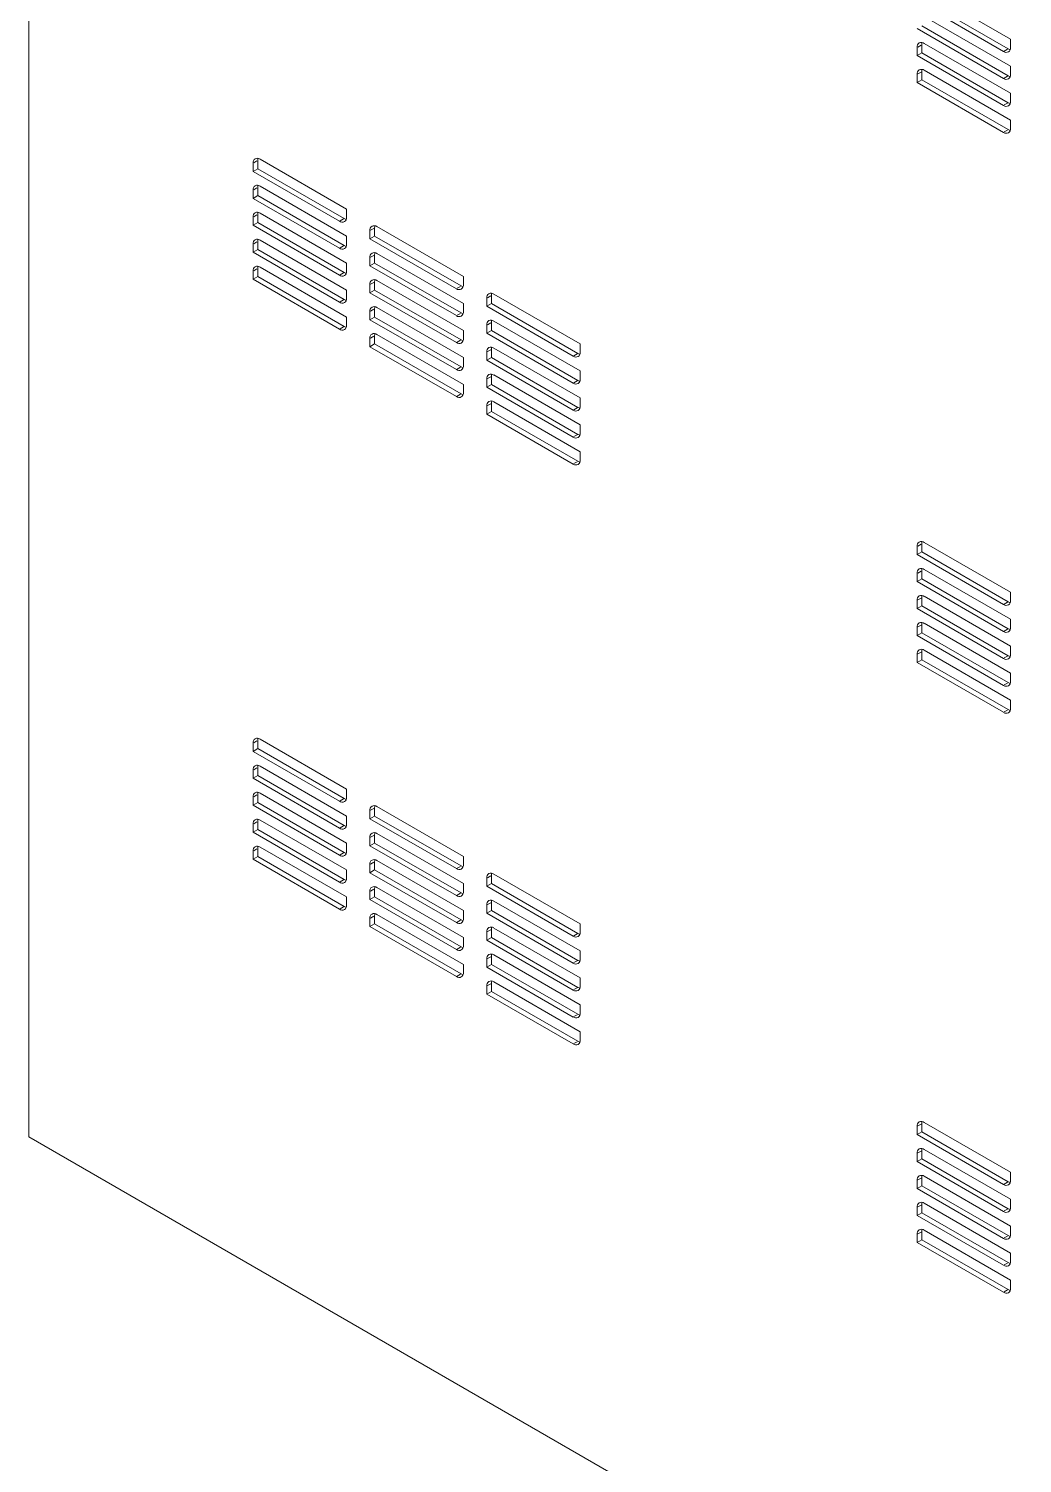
# Model space of a CAD drawing. Header units: millimetres. Extents: x 3075 to 6077, y 2718 to 5018.
# Drawn here: x 5441 to 5741.6, y 3960.4 to 4394.6 of the extents above; entities that cross this region are included whole.
import ezdxf

# ---------------------------------------------------------------- set-up
doc = ezdxf.new("R2010")
doc.units = ezdxf.units.MM

msp = doc.modelspace()

# ---------------------------------------------------------------- linework, layer by layer
at = {"color": 7, "linetype": 'Continuous', "lineweight": 15}
for p, q in [((5441, 4059.17), (5441, 5016.98)), ((5711.2, 4403.67), (5737.36, 4388.57)), ((5738.07, 4391.42), (5711.91, 4406.53)), ((5709.78, 4402.85), (5735.95, 4387.75)), ((5709.78, 4394.69), (5735.95, 4379.58)), ((5711.2, 4395.5), (5737.36, 4380.4)), ((5738.07, 4383.26), (5711.91, 4398.36)), ((5738.07, 4388.97), (5738.07, 4391.42)), ((5709.78, 4388.97), (5709.78, 4386.52)), ((5711.2, 4387.34), (5709.78, 4386.52)), ((5709.78, 4386.52), (5735.95, 4371.42)), ((5711.2, 4389.79), (5711.2, 4387.34)), ((5711.2, 4387.34), (5737.36, 4372.23)), ((5738.07, 4375.09), (5711.91, 4390.2)), ((5738.07, 4366.93), (5711.91, 4382.03)), ((5738.07, 4380.81), (5738.07, 4383.26)), ((5709.78, 4380.81), (5709.78, 4378.36)), ((5711.2, 4379.17), (5709.78, 4378.36)), ((5709.78, 4378.36), (5735.95, 4363.25)), ((5711.2, 4381.62), (5711.2, 4379.17)), ((5711.2, 4379.17), (5737.36, 4364.07)), ((5738.07, 4372.64), (5738.07, 4375.09)), ((5738.07, 4364.48), (5738.07, 4366.93)), ((5508.87, 4353.9), (5508.87, 4351.45)), ((5510.28, 4352.26), (5508.87, 4351.45)), ((5508.87, 4351.45), (5535.03, 4336.34)), ((5510.28, 4354.71), (5510.28, 4352.26)), ((5510.28, 4352.26), (5536.45, 4337.16)), ((5537.15, 4340.02), (5510.99, 4355.12)), ((5537.15, 4331.85), (5510.99, 4346.96)), ((5508.87, 4345.73), (5508.87, 4343.28)), ((5510.28, 4344.1), (5508.87, 4343.28)), ((5508.87, 4343.28), (5535.03, 4328.18)), ((5510.28, 4346.55), (5510.28, 4344.1)), ((5510.28, 4344.1), (5536.45, 4329)), ((5510.28, 4338.38), (5510.28, 4335.93)), ((5537.15, 4323.69), (5510.99, 4338.79)), ((5537.15, 4337.57), (5537.15, 4340.02)), ((5508.87, 4337.57), (5508.87, 4335.12)), ((5510.28, 4335.93), (5508.87, 4335.12)), ((5508.87, 4335.12), (5535.03, 4320.01)), ((5510.28, 4335.93), (5536.45, 4320.83)), ((5545.64, 4334.3), (5545.64, 4331.85)), ((5572.51, 4319.61), (5546.34, 4334.71)), ((5510.28, 4330.22), (5510.28, 4327.77)), ((5537.15, 4315.52), (5510.99, 4330.63)), ((5537.15, 4329.4), (5537.15, 4331.85)), ((5544.22, 4333.49), (5544.22, 4331.04)), ((5545.64, 4331.85), (5544.22, 4331.04)), ((5544.22, 4331.04), (5570.39, 4315.93)), ((5545.64, 4331.85), (5571.8, 4316.75)), ((5508.87, 4329.4), (5508.87, 4326.95)), ((5510.28, 4327.77), (5508.87, 4326.95)), ((5508.87, 4326.95), (5535.03, 4311.85)), ((5510.28, 4327.77), (5536.45, 4312.66)), ((5544.22, 4325.32), (5544.22, 4322.87)), ((5545.64, 4326.14), (5545.64, 4323.69)), ((5572.51, 4311.44), (5546.34, 4326.55)), ((5508.87, 4321.24), (5508.87, 4318.79)), ((5510.28, 4322.05), (5510.28, 4319.6)), ((5537.15, 4307.36), (5510.99, 4322.46)), ((5537.15, 4321.24), (5537.15, 4323.69)), ((5545.64, 4323.69), (5544.22, 4322.87)), ((5544.22, 4322.87), (5570.39, 4307.77)), ((5545.64, 4323.69), (5571.8, 4308.59)), ((5510.28, 4319.6), (5508.87, 4318.79)), ((5508.87, 4318.79), (5535.03, 4303.68)), ((5510.28, 4319.6), (5536.45, 4304.5)), ((5544.22, 4317.16), (5544.22, 4314.71)), ((5545.64, 4317.97), (5545.64, 4315.52)), ((5572.51, 4303.28), (5546.34, 4318.38)), ((5572.51, 4317.16), (5572.51, 4319.61)), ((5537.15, 4313.07), (5537.15, 4315.52)), ((5545.64, 4315.52), (5544.22, 4314.71)), ((5544.22, 4314.71), (5570.39, 4299.6)), ((5545.64, 4315.52), (5571.8, 4300.42)), ((5579.58, 4313.08), (5579.58, 4310.63)), ((5580.99, 4313.89), (5580.99, 4311.44)), ((5607.86, 4299.2), (5581.7, 4314.3)), ((5544.22, 4308.99), (5544.22, 4306.54)), ((5545.64, 4309.81), (5545.64, 4307.36)), ((5572.51, 4295.11), (5546.34, 4310.22)), ((5572.51, 4308.99), (5572.51, 4311.44)), ((5580.99, 4311.44), (5579.58, 4310.63)), ((5579.58, 4310.63), (5605.74, 4295.52)), ((5580.99, 4311.44), (5607.16, 4296.34)), ((5537.15, 4304.91), (5537.15, 4307.36)), ((5545.64, 4307.36), (5544.22, 4306.54)), ((5544.22, 4306.54), (5570.39, 4291.44)), ((5545.64, 4307.36), (5571.8, 4292.25)), ((5579.58, 4304.91), (5579.58, 4302.46)), ((5580.99, 4305.73), (5580.99, 4303.28)), ((5607.86, 4291.03), (5581.7, 4306.14)), ((5544.22, 4300.83), (5544.22, 4298.38)), ((5545.64, 4299.19), (5544.22, 4298.38)), ((5545.64, 4301.64), (5545.64, 4299.19)), ((5545.64, 4299.19), (5571.8, 4284.09)), ((5572.51, 4286.95), (5546.34, 4302.05)), ((5572.51, 4300.83), (5572.51, 4303.28)), ((5580.99, 4303.28), (5579.58, 4302.46)), ((5579.58, 4302.46), (5605.74, 4287.36)), ((5580.99, 4303.28), (5607.16, 4288.17)), ((5607.86, 4296.75), (5607.86, 4299.2)), ((5544.22, 4298.38), (5570.39, 4283.27)), ((5572.51, 4292.66), (5572.51, 4295.11)), ((5579.58, 4296.75), (5579.58, 4294.3)), ((5580.99, 4295.11), (5579.58, 4294.3)), ((5580.99, 4297.56), (5580.99, 4295.11)), ((5580.99, 4295.11), (5607.16, 4280.01)), ((5607.86, 4282.87), (5581.7, 4297.97)), ((5579.58, 4294.3), (5605.74, 4279.19)), ((5607.86, 4288.58), (5607.86, 4291.03)), ((5572.51, 4284.5), (5572.51, 4286.95)), ((5579.58, 4288.58), (5579.58, 4286.13)), ((5580.99, 4286.95), (5579.58, 4286.13)), ((5579.58, 4286.13), (5605.74, 4271.03)), ((5580.99, 4289.4), (5580.99, 4286.95)), ((5580.99, 4286.95), (5607.16, 4271.84)), ((5607.86, 4274.7), (5581.7, 4289.81)), ((5607.86, 4280.42), (5607.86, 4282.87)), ((5579.58, 4280.42), (5579.58, 4277.97)), ((5580.99, 4278.78), (5579.58, 4277.97)), ((5579.58, 4277.97), (5605.74, 4262.86)), ((5580.99, 4281.23), (5580.99, 4278.78)), ((5580.99, 4278.78), (5607.16, 4263.68)), ((5607.86, 4266.54), (5581.7, 4281.64)), ((5607.86, 4272.25), (5607.86, 4274.7)), ((5607.86, 4264.09), (5607.86, 4266.54)), ((5711.2, 4238.73), (5711.2, 4236.28)), ((5738.07, 4224.03), (5711.91, 4239.14)), ((5709.78, 4237.91), (5709.78, 4235.46)), ((5711.2, 4236.28), (5709.78, 4235.46)), ((5709.78, 4235.46), (5735.95, 4220.36)), ((5711.2, 4236.28), (5737.36, 4221.17)), ((5709.78, 4229.75), (5709.78, 4227.3)), ((5711.2, 4230.56), (5711.2, 4228.11)), ((5738.07, 4215.87), (5711.91, 4230.97)), ((5711.2, 4228.11), (5709.78, 4227.3)), ((5709.78, 4227.3), (5735.95, 4212.19)), ((5711.2, 4228.11), (5737.36, 4213.01)), ((5709.78, 4221.58), (5709.78, 4219.13)), ((5711.2, 4222.4), (5711.2, 4219.95)), ((5738.07, 4207.7), (5711.91, 4222.81)), ((5738.07, 4221.58), (5738.07, 4224.03)), ((5711.2, 4219.95), (5709.78, 4219.13)), ((5709.78, 4219.13), (5735.95, 4204.03)), ((5711.2, 4219.95), (5737.36, 4204.84)), ((5709.78, 4213.42), (5709.78, 4210.97)), ((5711.2, 4214.23), (5711.2, 4211.78)), ((5738.07, 4199.54), (5711.91, 4214.64)), ((5738.07, 4213.42), (5738.07, 4215.87)), ((5711.2, 4211.78), (5709.78, 4210.97)), ((5709.78, 4210.97), (5735.95, 4195.86)), ((5711.2, 4211.78), (5737.36, 4196.68)), ((5709.78, 4205.25), (5709.78, 4202.8)), ((5711.2, 4203.62), (5709.78, 4202.8)), ((5711.2, 4206.07), (5711.2, 4203.62)), ((5711.2, 4203.62), (5737.36, 4188.51)), ((5738.07, 4191.37), (5711.91, 4206.47)), ((5738.07, 4205.25), (5738.07, 4207.7)), ((5709.78, 4202.8), (5735.95, 4187.7)), ((5738.07, 4197.09), (5738.07, 4199.54)), ((5738.07, 4188.92), (5738.07, 4191.37)), ((5508.87, 4178.34), (5508.87, 4175.89)), ((5510.28, 4179.16), (5510.28, 4176.71)), ((5537.15, 4164.46), (5510.99, 4179.57)), ((5510.28, 4176.71), (5508.87, 4175.89)), ((5508.87, 4175.89), (5535.03, 4160.79)), ((5510.28, 4176.71), (5536.45, 4161.6)), ((5508.87, 4170.18), (5508.87, 4167.73)), ((5510.28, 4170.99), (5510.28, 4168.54)), ((5537.15, 4156.3), (5510.99, 4171.4)), ((5510.28, 4168.54), (5508.87, 4167.73)), ((5508.87, 4167.73), (5535.03, 4152.62)), ((5510.28, 4168.54), (5536.45, 4153.44)), ((5508.87, 4162.01), (5508.87, 4159.56)), ((5510.28, 4160.38), (5508.87, 4159.56)), ((5510.28, 4162.83), (5510.28, 4160.38)), ((5510.28, 4160.38), (5536.45, 4145.27)), ((5537.15, 4148.13), (5510.99, 4163.24)), ((5537.15, 4162.01), (5537.15, 4164.46)), ((5508.87, 4159.56), (5535.03, 4144.46)), ((5537.15, 4153.85), (5537.15, 4156.3)), ((5544.22, 4157.93), (5544.22, 4155.48)), ((5545.64, 4156.3), (5544.22, 4155.48)), ((5545.64, 4158.75), (5545.64, 4156.3)), ((5545.64, 4156.3), (5571.8, 4141.19)), ((5572.51, 4144.05), (5546.34, 4159.16)), ((5508.87, 4153.84), (5508.87, 4151.4)), ((5510.28, 4152.21), (5508.87, 4151.4)), ((5510.28, 4154.66), (5510.28, 4152.21)), ((5510.28, 4152.21), (5536.45, 4137.11)), ((5537.15, 4139.97), (5510.99, 4155.07)), ((5544.22, 4155.48), (5570.39, 4140.38)), ((5508.87, 4151.4), (5535.03, 4136.29)), ((5537.15, 4145.68), (5537.15, 4148.13)), ((5544.22, 4149.77), (5544.22, 4147.32)), ((5545.64, 4148.13), (5544.22, 4147.32)), ((5544.22, 4147.32), (5570.39, 4132.21)), ((5545.64, 4150.58), (5545.64, 4148.13)), ((5545.64, 4148.13), (5571.8, 4133.03)), ((5572.51, 4135.89), (5546.34, 4150.99)), ((5508.87, 4145.68), (5508.87, 4143.23)), ((5510.28, 4144.05), (5508.87, 4143.23)), ((5508.87, 4143.23), (5535.03, 4128.13)), ((5510.28, 4146.5), (5510.28, 4144.05)), ((5510.28, 4144.05), (5536.45, 4128.94)), ((5537.15, 4131.8), (5510.99, 4146.9)), ((5572.51, 4127.72), (5546.34, 4142.83)), ((5572.51, 4141.6), (5572.51, 4144.05)), ((5537.15, 4137.52), (5537.15, 4139.97)), ((5544.22, 4141.6), (5544.22, 4139.15)), ((5545.64, 4139.97), (5544.22, 4139.15)), ((5544.22, 4139.15), (5570.39, 4124.05)), ((5545.64, 4142.42), (5545.64, 4139.97)), ((5545.64, 4139.97), (5571.8, 4124.86)), ((5607.86, 4123.64), (5581.7, 4138.75)), ((5545.64, 4134.25), (5545.64, 4131.8)), ((5572.51, 4119.56), (5546.34, 4134.66)), ((5572.51, 4133.44), (5572.51, 4135.89)), ((5579.58, 4137.52), (5579.58, 4135.07)), ((5580.99, 4135.89), (5579.58, 4135.07)), ((5579.58, 4135.07), (5605.74, 4119.97)), ((5580.99, 4138.34), (5580.99, 4135.89)), ((5580.99, 4135.89), (5607.16, 4120.78)), ((5537.15, 4129.35), (5537.15, 4131.8)), ((5544.22, 4133.43), (5544.22, 4130.99)), ((5545.64, 4131.8), (5544.22, 4130.99)), ((5544.22, 4130.99), (5570.39, 4115.88)), ((5545.64, 4131.8), (5571.8, 4116.7)), ((5580.99, 4130.17), (5580.99, 4127.72)), ((5607.86, 4115.48), (5581.7, 4130.58)), ((5545.64, 4126.09), (5545.64, 4123.64)), ((5572.51, 4111.39), (5546.34, 4126.49)), ((5572.51, 4125.27), (5572.51, 4127.72)), ((5579.58, 4129.36), (5579.58, 4126.91)), ((5580.99, 4127.72), (5579.58, 4126.91)), ((5579.58, 4126.91), (5605.74, 4111.8)), ((5580.99, 4127.72), (5607.16, 4112.62)), ((5544.22, 4125.27), (5544.22, 4122.82)), ((5545.64, 4123.64), (5544.22, 4122.82)), ((5544.22, 4122.82), (5570.39, 4107.72)), ((5545.64, 4123.64), (5571.8, 4108.53)), ((5579.58, 4121.19), (5579.58, 4118.74)), ((5580.99, 4122.01), (5580.99, 4119.56)), ((5607.86, 4107.31), (5581.7, 4122.41)), ((5607.86, 4121.19), (5607.86, 4123.64)), ((5572.51, 4117.11), (5572.51, 4119.56)), ((5580.99, 4119.56), (5579.58, 4118.74)), ((5579.58, 4118.74), (5605.74, 4103.64)), ((5580.99, 4119.56), (5607.16, 4104.45)), ((5579.58, 4113.02), (5579.58, 4110.57)), ((5580.99, 4113.84), (5580.99, 4111.39)), ((5607.86, 4099.15), (5581.7, 4114.25)), ((5607.86, 4113.03), (5607.86, 4115.48)), ((5572.51, 4108.94), (5572.51, 4111.39)), ((5580.99, 4111.39), (5579.58, 4110.57)), ((5579.58, 4110.57), (5605.74, 4095.47)), ((5580.99, 4111.39), (5607.16, 4096.29)), ((5579.58, 4104.86), (5579.58, 4102.41)), ((5580.99, 4105.68), (5580.99, 4103.23)), ((5607.86, 4090.98), (5581.7, 4106.08)), ((5607.86, 4104.86), (5607.86, 4107.31)), ((5580.99, 4103.23), (5579.58, 4102.41)), ((5579.58, 4102.41), (5605.74, 4087.31)), ((5580.99, 4103.23), (5607.16, 4088.12)), ((5607.86, 4096.7), (5607.86, 4099.15)), ((5607.86, 4088.53), (5607.86, 4090.98)), ((5709.78, 4062.36), (5709.78, 4059.91)), ((5711.2, 4060.72), (5709.78, 4059.91)), ((5711.2, 4063.17), (5711.2, 4060.72)), ((5711.2, 4060.72), (5737.36, 4045.62)), ((5738.07, 4048.48), (5711.91, 4063.58)), ((6075.98, 3692.61), (5441, 4059.17)), ((5709.78, 4059.91), (5735.95, 4044.8)), ((5709.78, 4054.19), (5709.78, 4051.74)), ((5711.2, 4052.56), (5709.78, 4051.74)), ((5709.78, 4051.74), (5735.95, 4036.64)), ((5711.2, 4055.01), (5711.2, 4052.56)), ((5711.2, 4052.56), (5737.36, 4037.45)), ((5738.07, 4040.31), (5711.91, 4055.41)), ((5738.07, 4046.03), (5738.07, 4048.48)), ((5709.78, 4046.02), (5709.78, 4043.57)), ((5711.2, 4044.39), (5709.78, 4043.57)), ((5709.78, 4043.57), (5735.95, 4028.47)), ((5711.2, 4046.84), (5711.2, 4044.39)), ((5711.2, 4044.39), (5737.36, 4029.29)), ((5738.07, 4032.15), (5711.91, 4047.25)), ((5711.2, 4038.68), (5711.2, 4036.23)), ((5738.07, 4023.98), (5711.91, 4039.08)), ((5738.07, 4037.86), (5738.07, 4040.31)), ((5709.78, 4037.86), (5709.78, 4035.41)), ((5711.2, 4036.23), (5709.78, 4035.41)), ((5709.78, 4035.41), (5735.95, 4020.31)), ((5711.2, 4036.23), (5737.36, 4021.12)), ((5711.2, 4030.51), (5711.2, 4028.06)), ((5738.07, 4015.81), (5711.91, 4030.92)), ((5738.07, 4029.7), (5738.07, 4032.15)), ((5709.78, 4029.69), (5709.78, 4027.24)), ((5711.2, 4028.06), (5709.78, 4027.24)), ((5709.78, 4027.24), (5735.95, 4012.14)), ((5711.2, 4028.06), (5737.36, 4012.96)), ((5738.07, 4021.53), (5738.07, 4023.98)), ((5738.07, 4013.37), (5738.07, 4015.81))]:
    msp.add_line(p, q, dxfattribs=at)
at = {"color": 8, "linetype": 'Continuous', "lineweight": 15}
for p, q in [((5710.99, 4389.67), (5709.99, 4389.09)), ((5736.16, 4387.87), (5737.15, 4388.44)), ((5710.99, 4381.5), (5709.99, 4380.93)), ((5736.16, 4379.7), (5737.15, 4380.28)), ((5736.16, 4371.54), (5737.15, 4372.11)), ((5736.16, 4363.37), (5737.15, 4363.95)), ((5510.07, 4354.59), (5509.08, 4354.02)), ((5510.07, 4346.43), (5509.08, 4345.85)), ((5510.07, 4338.26), (5509.08, 4337.69)), ((5535.24, 4336.47), (5536.24, 4337.04)), ((5545.43, 4334.18), (5544.43, 4333.61)), ((5510.07, 4330.1), (5509.08, 4329.52)), ((5535.24, 4328.3), (5536.24, 4328.87)), ((5545.43, 4326.02), (5544.43, 4325.44)), ((5510.07, 4321.93), (5509.08, 4321.36)), ((5535.24, 4320.13), (5536.24, 4320.71)), ((5545.43, 4317.85), (5544.43, 4317.28)), ((5570.6, 4316.05), (5571.59, 4316.63)), ((5535.24, 4311.97), (5536.24, 4312.54)), ((5580.78, 4313.77), (5579.79, 4313.2)), ((5545.43, 4309.69), (5544.43, 4309.11)), ((5570.6, 4307.89), (5571.59, 4308.46)), ((5535.24, 4303.8), (5536.24, 4304.38)), ((5580.78, 4305.61), (5579.79, 4305.03)), ((5545.43, 4301.52), (5544.43, 4300.95)), ((5570.6, 4299.72), (5571.59, 4300.3)), ((5580.78, 4297.44), (5579.79, 4296.87)), ((5605.95, 4295.64), (5606.95, 4296.22)), ((5570.6, 4291.56), (5571.59, 4292.13)), ((5580.78, 4289.28), (5579.79, 4288.7)), ((5605.95, 4287.48), (5606.95, 4288.05)), ((5570.6, 4283.39), (5571.59, 4283.97)), ((5580.78, 4281.11), (5579.79, 4280.54)), ((5605.95, 4279.31), (5606.95, 4279.89)), ((5605.95, 4271.15), (5606.95, 4271.72)), ((5605.95, 4262.98), (5606.95, 4263.56)), ((5710.99, 4238.61), (5709.99, 4238.03)), ((5710.99, 4230.44), (5709.99, 4229.87)), ((5710.99, 4222.28), (5709.99, 4221.7)), ((5736.16, 4220.48), (5737.15, 4221.05)), ((5710.99, 4214.11), (5709.99, 4213.54)), ((5736.16, 4212.31), (5737.15, 4212.89)), ((5710.99, 4205.95), (5709.99, 4205.37)), ((5736.16, 4204.15), (5737.15, 4204.72)), ((5736.16, 4195.98), (5737.15, 4196.56)), ((5736.16, 4187.82), (5737.15, 4188.39)), ((5510.07, 4179.04), (5509.08, 4178.46)), ((5510.07, 4170.87), (5509.08, 4170.3)), ((5510.07, 4162.71), (5509.08, 4162.13)), ((5535.24, 4160.91), (5536.24, 4161.48)), ((5545.43, 4158.63), (5544.43, 4158.05)), ((5510.07, 4154.54), (5509.08, 4153.97)), ((5535.24, 4152.74), (5536.24, 4153.32)), ((5545.43, 4150.46), (5544.43, 4149.89)), ((5510.07, 4146.38), (5509.08, 4145.8)), ((5535.24, 4144.58), (5536.24, 4145.15)), ((5545.43, 4142.3), (5544.43, 4141.72)), ((5570.6, 4140.5), (5571.59, 4141.07)), ((5535.24, 4136.41), (5536.24, 4136.99)), ((5545.43, 4134.13), (5544.43, 4133.56)), ((5580.78, 4138.22), (5579.79, 4137.64)), ((5570.6, 4132.33), (5571.59, 4132.91)), ((5580.78, 4130.05), (5579.79, 4129.48)), ((5535.24, 4128.25), (5536.24, 4128.82)), ((5545.43, 4125.96), (5544.43, 4125.39)), ((5570.6, 4124.17), (5571.59, 4124.74)), ((5580.78, 4121.89), (5579.79, 4121.31)), ((5605.95, 4120.09), (5606.95, 4120.66)), ((5570.6, 4116), (5571.59, 4116.58)), ((5580.78, 4113.72), (5579.79, 4113.15)), ((5605.95, 4111.92), (5606.95, 4112.5)), ((5570.6, 4107.84), (5571.59, 4108.41)), ((5580.78, 4105.55), (5579.79, 4104.98)), ((5605.95, 4103.76), (5606.95, 4104.33)), ((5605.95, 4095.59), (5606.95, 4096.17)), ((5605.95, 4087.43), (5606.95, 4088)), ((5710.99, 4063.05), (5709.99, 4062.48)), ((5710.99, 4054.89), (5709.99, 4054.31)), ((5710.99, 4046.72), (5709.99, 4046.15)), ((5736.16, 4044.92), (5737.15, 4045.5)), ((5710.99, 4038.55), (5709.99, 4037.98)), ((5736.16, 4036.76), (5737.15, 4037.33)), ((5710.99, 4030.39), (5709.99, 4029.81)), ((5736.16, 4028.59), (5737.15, 4029.17)), ((5736.16, 4020.43), (5737.15, 4021)), ((5736.16, 4012.26), (5737.15, 4012.84))]:
    msp.add_line(p, q, dxfattribs=at)
at = {"color": 7, "linetype": 'Continuous', "lineweight": 15, "flags": 128}
for points in [[(5711.29, 4390.45), (5711.24, 4390.24), (5711.2, 4389.79)], [(5737.36, 4388.57), (5737.77, 4388.37), (5737.98, 4388.32)], [(5711.29, 4382.28), (5711.24, 4382.08), (5711.2, 4381.62)], [(5737.36, 4380.4), (5737.77, 4380.21), (5737.98, 4380.15)], [(5737.36, 4372.23), (5737.77, 4372.04), (5737.98, 4371.98)], [(5737.36, 4364.07), (5737.77, 4363.88), (5737.98, 4363.82)], [(5510.37, 4355.37), (5510.32, 4355.17), (5510.28, 4354.71)], [(5510.37, 4347.21), (5510.32, 4347), (5510.28, 4346.55)], [(5510.37, 4339.04), (5510.32, 4338.84), (5510.28, 4338.38)], [(5536.45, 4337.16), (5536.86, 4336.97), (5537.06, 4336.91)], [(5545.73, 4334.96), (5545.68, 4334.76), (5545.64, 4334.3)], [(5510.37, 4330.88), (5510.32, 4330.67), (5510.28, 4330.22)], [(5536.45, 4329), (5536.86, 4328.8), (5537.06, 4328.75)], [(5545.73, 4326.8), (5545.68, 4326.59), (5545.64, 4326.14)], [(5510.37, 4322.71), (5510.32, 4322.51), (5510.28, 4322.05)], [(5536.45, 4320.83), (5536.86, 4320.64), (5537.06, 4320.58)], [(5545.73, 4318.63), (5545.68, 4318.43), (5545.64, 4317.97)], [(5571.8, 4316.75), (5572.21, 4316.56), (5572.42, 4316.5)], [(5536.45, 4312.66), (5536.86, 4312.47), (5537.06, 4312.41)], [(5581.08, 4314.55), (5581.03, 4314.35), (5580.99, 4313.89)], [(5545.73, 4310.47), (5545.68, 4310.26), (5545.64, 4309.81)], [(5571.8, 4308.59), (5572.21, 4308.39), (5572.42, 4308.34)], [(5536.45, 4304.5), (5536.86, 4304.31), (5537.06, 4304.25)], [(5581.08, 4306.39), (5581.03, 4306.18), (5580.99, 4305.73)], [(5545.73, 4302.3), (5545.68, 4302.1), (5545.64, 4301.64)], [(5571.8, 4300.42), (5572.21, 4300.23), (5572.42, 4300.17)], [(5581.08, 4298.22), (5581.03, 4298.02), (5580.99, 4297.56)], [(5607.16, 4296.34), (5607.57, 4296.15), (5607.77, 4296.09)], [(5571.8, 4292.25), (5572.21, 4292.06), (5572.42, 4292)], [(5581.08, 4290.06), (5581.03, 4289.85), (5580.99, 4289.4)], [(5607.16, 4288.17), (5607.57, 4287.98), (5607.77, 4287.92)], [(5571.8, 4284.09), (5572.21, 4283.9), (5572.42, 4283.84)], [(5581.08, 4281.89), (5581.03, 4281.69), (5580.99, 4281.23)], [(5607.16, 4280.01), (5607.57, 4279.82), (5607.77, 4279.76)], [(5607.16, 4271.84), (5607.57, 4271.65), (5607.77, 4271.59)], [(5607.16, 4263.68), (5607.57, 4263.49), (5607.77, 4263.43)], [(5711.29, 4239.39), (5711.24, 4239.18), (5711.2, 4238.73)], [(5711.29, 4231.22), (5711.24, 4231.02), (5711.2, 4230.56)], [(5711.29, 4223.06), (5711.24, 4222.85), (5711.2, 4222.4)], [(5737.36, 4221.17), (5737.77, 4220.98), (5737.98, 4220.92)], [(5711.29, 4214.89), (5711.24, 4214.69), (5711.2, 4214.23)], [(5737.36, 4213.01), (5737.77, 4212.82), (5737.98, 4212.76)], [(5711.29, 4206.72), (5711.24, 4206.52), (5711.2, 4206.07)], [(5737.36, 4204.84), (5737.77, 4204.65), (5737.98, 4204.59)], [(5737.36, 4196.68), (5737.77, 4196.49), (5737.98, 4196.43)], [(5737.36, 4188.51), (5737.77, 4188.32), (5737.98, 4188.26)], [(5510.37, 4179.82), (5510.32, 4179.61), (5510.28, 4179.16)], [(5510.37, 4171.65), (5510.32, 4171.45), (5510.28, 4170.99)], [(5510.37, 4163.49), (5510.32, 4163.28), (5510.28, 4162.83)], [(5536.45, 4161.6), (5536.86, 4161.41), (5537.06, 4161.35)], [(5545.73, 4159.41), (5545.68, 4159.2), (5545.64, 4158.75)], [(5510.37, 4155.32), (5510.32, 4155.12), (5510.28, 4154.66)], [(5536.45, 4153.44), (5536.86, 4153.25), (5537.06, 4153.19)], [(5510.37, 4147.15), (5510.32, 4146.95), (5510.28, 4146.5)], [(5545.73, 4151.24), (5545.68, 4151.04), (5545.64, 4150.58)], [(5536.45, 4145.27), (5536.86, 4145.08), (5537.06, 4145.02)], [(5545.73, 4143.08), (5545.68, 4142.87), (5545.64, 4142.42)], [(5571.8, 4141.19), (5572.21, 4141), (5572.42, 4140.94)], [(5581.08, 4139), (5581.03, 4138.79), (5580.99, 4138.34)], [(5536.45, 4137.11), (5536.86, 4136.92), (5537.06, 4136.86)], [(5545.73, 4134.91), (5545.68, 4134.71), (5545.64, 4134.25)], [(5571.8, 4133.03), (5572.21, 4132.84), (5572.42, 4132.78)], [(5581.08, 4130.83), (5581.03, 4130.63), (5580.99, 4130.17)], [(5536.45, 4128.94), (5536.86, 4128.75), (5537.06, 4128.69)], [(5545.73, 4126.74), (5545.68, 4126.54), (5545.64, 4126.09)], [(5571.8, 4124.86), (5572.21, 4124.67), (5572.42, 4124.61)], [(5581.08, 4122.66), (5581.03, 4122.46), (5580.99, 4122.01)], [(5607.16, 4120.78), (5607.57, 4120.59), (5607.77, 4120.53)], [(5571.8, 4116.7), (5572.21, 4116.51), (5572.42, 4116.45)], [(5581.08, 4114.5), (5581.03, 4114.3), (5580.99, 4113.84)], [(5607.16, 4112.62), (5607.57, 4112.43), (5607.77, 4112.37)], [(5571.8, 4108.53), (5572.21, 4108.34), (5572.42, 4108.28)], [(5581.08, 4106.33), (5581.03, 4106.13), (5580.99, 4105.68)], [(5607.16, 4104.45), (5607.57, 4104.26), (5607.77, 4104.2)], [(5607.16, 4096.29), (5607.57, 4096.1), (5607.77, 4096.04)], [(5607.16, 4088.12), (5607.57, 4087.93), (5607.77, 4087.87)], [(5711.29, 4063.83), (5711.24, 4063.63), (5711.2, 4063.17)], [(5711.29, 4055.66), (5711.24, 4055.46), (5711.2, 4055.01)], [(5711.29, 4047.5), (5711.24, 4047.3), (5711.2, 4046.84)], [(5737.36, 4045.62), (5737.77, 4045.43), (5737.98, 4045.37)], [(5711.29, 4039.33), (5711.24, 4039.13), (5711.2, 4038.68)], [(5737.36, 4037.45), (5737.77, 4037.26), (5737.98, 4037.2)], [(5711.29, 4031.17), (5711.24, 4030.96), (5711.2, 4030.51)], [(5737.36, 4029.29), (5737.77, 4029.1), (5737.98, 4029.04)], [(5737.36, 4021.12), (5737.77, 4020.93), (5737.98, 4020.87)], [(5737.36, 4012.96), (5737.77, 4012.76), (5737.98, 4012.71)]]:
    msp.add_lwpolyline(points, dxfattribs=at)
at = {"color": 7, "linetype": 'Continuous', "lineweight": 15}
for centre, start, end in [((5711.08, 4389.18), 50.7967, 189.214), ((5736.77, 4388.76), 230.7967, 9.214), ((5711.08, 4381.02), 50.7967, 189.214), ((5736.77, 4380.6), 230.7967, 9.214), ((5736.77, 4372.43), 230.7967, 9.214), ((5736.77, 4364.27), 230.7967, 9.214), ((5510.16, 4354.11), 50.7967, 189.214), ((5510.16, 4345.94), 50.7967, 189.214), ((5510.16, 4337.78), 50.7967, 189.214), ((5535.86, 4337.36), 230.7967, 9.214), ((5545.52, 4333.7), 50.7967, 189.214), ((5510.16, 4329.61), 50.7967, 189.214), ((5535.86, 4329.19), 230.7967, 9.214), ((5545.52, 4325.53), 50.7967, 189.214), ((5510.16, 4321.45), 50.7967, 189.214), ((5535.86, 4321.03), 230.7967, 9.214), ((5545.52, 4317.37), 50.7967, 189.214), ((5571.21, 4316.95), 230.7967, 9.214), ((5535.86, 4312.86), 230.7967, 9.214), ((5580.87, 4313.29), 50.7967, 189.214), ((5545.52, 4309.2), 50.7967, 189.214), ((5571.21, 4308.78), 230.7967, 9.214), ((5535.86, 4304.7), 230.7967, 9.214), ((5580.87, 4305.12), 50.7967, 189.214), ((5545.52, 4301.04), 50.7967, 189.214), ((5571.21, 4300.62), 230.7967, 9.214), ((5580.87, 4296.96), 50.7967, 189.214), ((5606.57, 4296.54), 230.7967, 9.214), ((5571.21, 4292.45), 230.7967, 9.214), ((5580.87, 4288.79), 50.7967, 189.214), ((5606.57, 4288.37), 230.7967, 9.214), ((5571.21, 4284.29), 230.7967, 9.214), ((5580.87, 4280.63), 50.7967, 189.214), ((5606.57, 4280.21), 230.7967, 9.214), ((5606.57, 4272.04), 230.7967, 9.214), ((5606.57, 4263.88), 230.7967, 9.214), ((5711.08, 4238.12), 50.7967, 189.214), ((5711.08, 4229.96), 50.7967, 189.214), ((5711.08, 4221.79), 50.7967, 189.214), ((5736.77, 4221.37), 230.7967, 9.214), ((5711.08, 4213.62), 50.7967, 189.214), ((5736.77, 4213.21), 230.7967, 9.214), ((5711.08, 4205.46), 50.7967, 189.214), ((5736.77, 4205.04), 230.7967, 9.214), ((5736.77, 4196.88), 230.7967, 9.214), ((5736.77, 4188.71), 230.7967, 9.214), ((5510.16, 4178.55), 50.7967, 189.214), ((5510.16, 4170.39), 50.7967, 189.214), ((5510.16, 4162.22), 50.7967, 189.214), ((5535.86, 4161.8), 230.7967, 9.214), ((5545.52, 4158.14), 50.7967, 189.214), ((5510.16, 4154.05), 50.7967, 189.214), ((5535.86, 4153.64), 230.7967, 9.214), ((5510.16, 4145.89), 50.7967, 189.214), ((5545.52, 4149.98), 50.7967, 189.214), ((5535.86, 4145.47), 230.7967, 9.214), ((5545.52, 4141.81), 50.7967, 189.214), ((5571.21, 4141.39), 230.7967, 9.214), ((5580.87, 4137.73), 50.7967, 189.214), ((5535.86, 4137.31), 230.7967, 9.214), ((5545.52, 4133.64), 50.7967, 189.214), ((5571.21, 4133.23), 230.7967, 9.214), ((5580.87, 4129.57), 50.7967, 189.214), ((5535.86, 4129.14), 230.7967, 9.214), ((5545.52, 4125.48), 50.7967, 189.214), ((5571.21, 4125.06), 230.7967, 9.214), ((5580.87, 4121.4), 50.7967, 189.214), ((5606.57, 4120.98), 230.7967, 9.214), ((5571.21, 4116.9), 230.7967, 9.214), ((5580.87, 4113.23), 50.7967, 189.214), ((5606.57, 4112.82), 230.7967, 9.214), ((5571.21, 4108.73), 230.7967, 9.214), ((5580.87, 4105.07), 50.7967, 189.214), ((5606.57, 4104.65), 230.7967, 9.214), ((5606.57, 4096.49), 230.7967, 9.214), ((5606.57, 4088.32), 230.7967, 9.214), ((5711.08, 4062.56), 50.7967, 189.214), ((5711.08, 4054.4), 50.7967, 189.214), ((5711.08, 4046.23), 50.7967, 189.214), ((5736.77, 4045.82), 230.7967, 9.214), ((5711.08, 4038.07), 50.7967, 189.214), ((5736.77, 4037.65), 230.7967, 9.214), ((5711.08, 4029.9), 50.7967, 189.214), ((5736.77, 4029.49), 230.7967, 9.214), ((5736.77, 4021.32), 230.7967, 9.214), ((5736.77, 4013.16), 230.7967, 9.214)]:
    msp.add_arc(centre, 1.31, start, end, dxfattribs=at)

doc.saveas('drawing.dxf')
